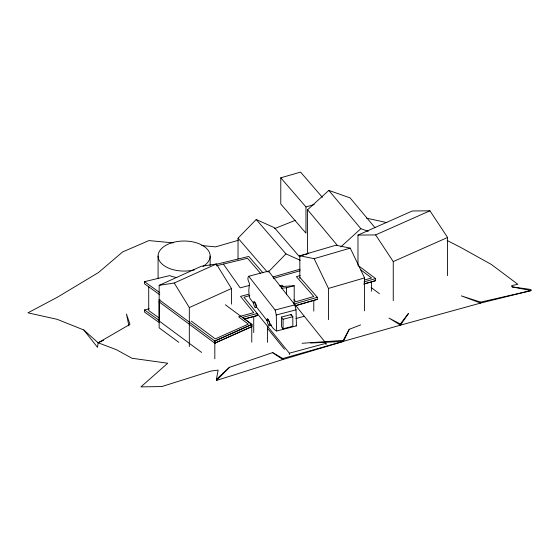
<?xml version="1.0" encoding="UTF-8"?>
<svg xmlns="http://www.w3.org/2000/svg" width="559" height="559" viewBox="0 0 559 559"><rect width="100%" height="100%" fill="white"/><g stroke="black" fill="none" stroke-linecap="round" stroke-linejoin="round"><path stroke-width="0.84" d="M447.193 240.482L460.399 247.246L491.466 264.526L517.837 284.307L511.702 285.6L512.051 286.872L530.896 289.485L531.05 290.596L480.621 303.076L461.364 295.879L480.656 302.126L480.621 303.076L400.447 325.156L282.868 358.515L272.603 352.61L229.463 367.326L216.403 379.379L216.522 380.413L282.805 359.535L343.443 341.444L349.221 329.307L360.646 324.891M282.868 358.515L282.805 359.535L272.603 352.61M128.919 325.932L126.453 314.032L129.988 324.339L98.139 342.779L97.525 347.349L83.801 329.978L57.186 319.329L27.95 312.83L57.71 297.053L98.482 272.533L122.645 251.92L148.918 240.587L173.178 242.872M216.403 379.379L218.136 370.107L211.064 371.043L161.851 386.549L140.924 386.891L167.728 363.224L131.987 358.256L116.328 349.661L98.139 342.779L83.801 329.978M266.783 320.174L267.454 318.511C270.179 322.913 271.394 328.44 276.67 331.026L296.438 325.869L296.032 309.84L294.886 304.851L268.474 271.101L248.713 276.258C246.833 278.186 248.559 281.477 249.454 283.49L248.783 290.82L249.181 295.585A8.161 2.746 75.4 0 0 249.81 298.171L253.367 303.027L254.031 301.364L255.645 303.425L256.539 307.08L266.783 320.174L268.432 319.741M310.72 343.016L343.443 341.444L343.205 340.382L349.221 329.307M400.447 325.156L408.475 313.417L400.307 323.996L400.447 325.156L389.001 318.078L400.307 323.996M268.061 271.457L268.474 271.101M238.029 258.999L238.029 238.183L256.218 219.505L274.399 227.695L299.652 256.888M268.376 271.94L285.956 253.884L300.19 260.291M216.522 380.413L229.463 367.326M308.673 253.583L307.576 252.263L307.576 209.758L328.846 190.402L350.116 197.907L374.942 227.618M340.857 246.875L360.841 228.694L368.206 231.293M98.139 342.779L103.618 340.277M178.796 342.318L159.154 327.84L159.154 285.335L201.282 266.287L216.368 263.974L231.454 288.528L231.454 304.138M159.154 285.335L174.24 283.022L216.368 263.974M189.319 346.608L189.319 307.576L231.454 288.528M159.182 299.862L160.007 299.491M159.581 301.706L159.168 301.888L214.838 343.198L251.899 326.652L251.899 324.527L242.62 317.428L257.203 313.487L257.203 315.611L244.444 319.063M159.182 301.986L160.007 301.615M251.767 342.192L251.767 324.339L214.824 340.976L214.824 358.822M201.603 352.436L159.168 321.013L159.168 299.764L214.838 341.074L251.899 324.527M214.824 343.1L251.885 326.554L251.305 326.107M357.977 264.582L357.977 235.094L412.304 210.988L429.941 210.799L447.577 237.477L447.577 275.643M357.977 235.094L375.613 234.906L429.941 210.799M393.25 300.616L393.25 261.591L447.577 237.477M274.455 228.659L295.355 220.323M299.841 278.333L299.841 255.777L335.945 245.233L350.248 248.133L364.559 277.9L364.559 310.86M299.841 255.777L314.144 258.677L350.248 248.133M300.204 275.531L296.382 276.649L313.781 296.508L295.669 301.797L293.985 299.722M328.454 319.664L328.454 288.437L364.559 277.9M293.622 302.901L294.467 303.942L317.295 297.269L317.295 299.393L295.18 305.857M295.872 305.549L317.281 299.296M238.155 240.335L215.634 246.868L201.771 245.562M305.41 232.502L280.779 204.021L280.779 177.811L300.574 172.109L322.403 197.355M280.779 177.811L305.969 206.942L314.214 204.566M273.009 276.971L300.078 269.165M273.519 278.396L300.043 270.752M364.748 279.933L371.602 277.963L360.73 269.808M363.895 281.96L375.613 278.592L375.613 280.716L363.895 284.084M363.881 283.986L375.599 280.618M299.4 256.148L303.803 254.953M305.263 254.548L307.464 253.954M244.43 318.958L257.182 315.514M271.66 325.072L267.475 326.204L267.475 342.36M295.928 318.511L304.299 316.254M249.831 295.62L243.955 297.206L289.366 353.204L326.009 343.296L326.009 344.714M248.343 294.293L240.524 296.389L253.723 312.663L238.588 316.757L248.259 324.143L215.278 338.866L191.304 321.118M279.591 285.887L282.197 285.188L283.043 286.229M281.373 288.137L286.446 287.801L294.195 285.719L294.195 304.543M249.293 285.467L240.146 287.857L223.397 264.107M248.713 276.258L275.119 310.007L294.886 304.851M276.67 331.026L276.265 314.997L296.032 309.84M281.359 317.079L291.113 314.535L292.825 316.722L292.825 326.26L283.071 328.804L281.61 326.931L281.359 317.079L283.071 319.266L283.071 328.804M283.071 319.266L292.825 316.722M159.79 294.747L144.529 283.811L144.529 281.687L169.629 275.608A26.028 15.023 0 0 0 176.812 277.557M214.621 264.7L215.425 264.505M216.235 264.309L248.762 256.427L262.905 272.771M216.277 265.825L247.504 258.258L260.662 273.47M159.112 322.508L144.515 312.048L144.515 309.924L149.218 308.778M480.656 302.126L531.05 290.596L512.051 286.872M302.077 343.282L343.205 340.382M280.667 286.627L294.195 285.719M366.557 218.171L386.94 222.622M144.529 281.687L159.79 292.623M159.448 318.232L148.715 310.531L148.715 286.453M144.515 309.924L159.112 320.384M225.333 304.767L251.767 324.339M358.026 265.406L375.613 278.592M371.12 287.466L379.421 293.699M295.977 325.499L296.438 325.869M299.897 277.411L317.295 297.269M256.218 219.505L285.956 253.884M238.029 238.183L267.209 271.912M328.846 190.402L360.841 228.694M307.576 209.758L337.363 245.408M267.475 328.329L284.44 349.256M294.411 303.928L326.009 343.296M375.613 234.906L393.25 261.591M174.24 283.022L189.319 307.576M314.144 258.677L328.454 288.437M275.119 310.007L276.265 314.997M291.113 314.535L291.141 315.765M371.602 281.946L371.602 291.239M313.781 300.497L313.781 311.118M305.969 206.942L305.969 233.152M289.366 353.204L289.366 354.616M286.446 287.801L286.446 294.544M253.723 316.646L253.723 332.584M214.838 341.074L214.838 343.198M210.142 256.05L210.142 265.63M158.085 256.05L158.085 278.689M194.455 269.836A26.028 15.023 0 0 1 158.092 256.357A26.028 15.023 0 0 1 193.463 242.026A26.028 15.023 0 0 1 203.064 266.35M253.744 303.614A2.844 0.957 75.4 0 0 255.547 307.764A2.844 0.957 75.4 0 0 255.456 303.628A2.844 0.957 75.4 0 0 253.744 303.614M267.16 320.761A2.844 0.957 75.4 0 0 268.963 324.912A2.844 0.957 75.4 0 0 268.872 320.775A2.844 0.957 75.4 0 0 267.16 320.761"/></g></svg>
